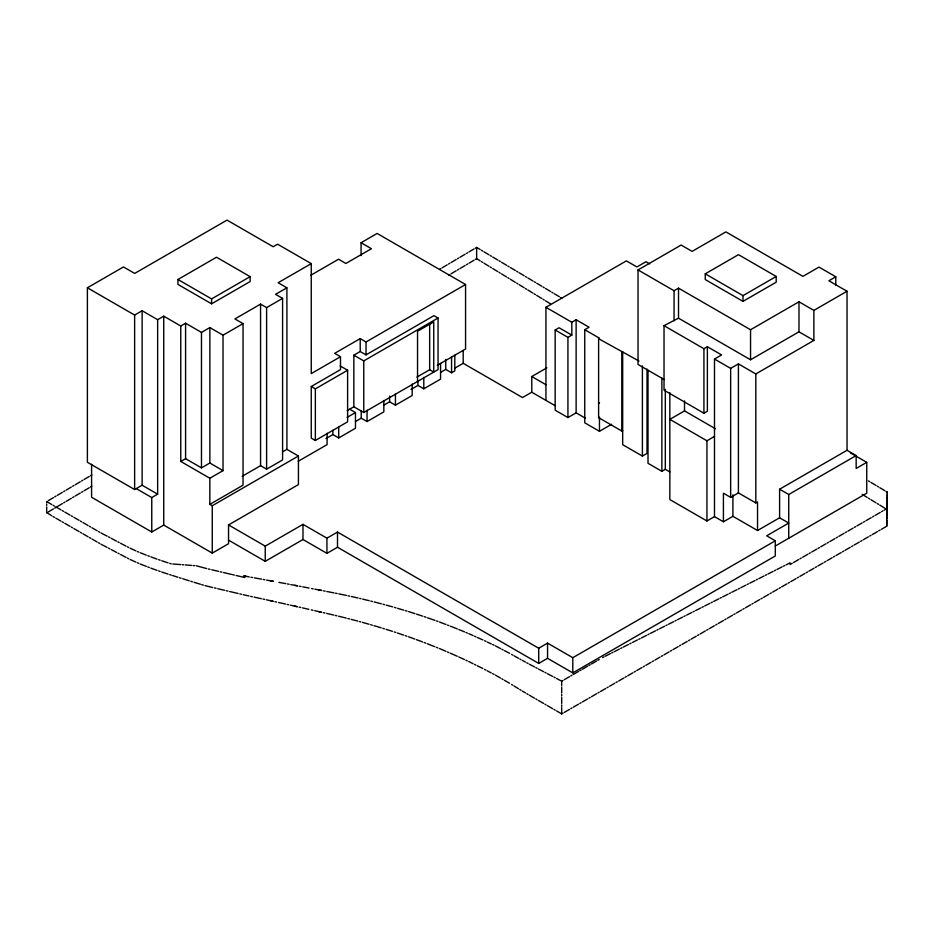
<?xml version="1.0" encoding="UTF-8"?>
<svg xmlns="http://www.w3.org/2000/svg" width="934" height="934" viewBox="0 0 934 934"><rect width="100%" height="100%" fill="white"/><g stroke="black" fill="none" stroke-linecap="round" stroke-linejoin="round"><path stroke-width="1.4" d="M886.716 509.812L886.868 504.488M886.903 503.438L886.938 502.375M886.973 501.324L887.125 497.098M887.16 496.036L887.3 492.16L886.039 491.412M886.868 522.024L886.716 526.251L886.716 520.273M886.903 520.962L886.938 519.911M886.973 518.849L887.125 514.622M887.16 513.572L887.3 503.718M46.7 502.422L47.039 501.418M48.323 500.659L53.436 497.635M54.709 496.888L55.993 496.129M57.266 495.37L62.38 492.346M63.664 491.588L64.936 490.84M66.221 490.081L71.334 487.058M72.607 486.299L73.891 485.54M75.175 484.793L80.289 481.769M81.562 481.01L82.846 480.251M84.118 479.492L89.232 476.468M90.516 475.721L91.789 474.962M439.552 269.354L440.836 268.595M442.109 267.836L447.223 264.812M448.507 264.053L449.779 263.306M451.064 262.547L456.177 259.524M457.45 258.765L458.734 258.006M460.007 257.259L465.12 254.235M466.405 253.476L467.689 252.717M468.961 251.958L474.075 248.934M475.359 248.187L476.632 247.428L480.193 249.541M51.872 515.86L47.039 512.673M48.323 511.914L53.436 508.89M54.709 508.143L55.993 507.384M57.266 506.625L62.38 503.601M63.664 502.842L64.936 502.095M66.221 501.336L71.334 498.312M72.607 497.553L73.891 496.795M75.175 496.047L80.289 493.024M81.562 492.265L82.846 491.506M84.118 490.747L89.232 487.735M90.516 486.976L91.789 486.217M448.507 275.308L449.779 274.561M451.064 273.802L456.177 270.778M457.45 270.019L458.734 269.261M460.007 268.513L465.12 265.49M466.405 264.731L467.689 263.972M468.961 263.213L474.075 260.189M475.359 259.442L476.632 258.683L476.632 247.428M599.465 402.717L598.612 403.219L599.465 402.717M87.387 287.777L134.636 315.062L142.131 310.742L157.636 319.685L157.636 494.168L142.131 485.213L134.636 489.533L87.387 462.26L87.387 287.777L123.475 266.949L134.694 273.417L227.032 220.109L273.183 246.751L277.608 244.206L311.256 263.622L311.256 373.6L340.49 356.718L340.49 369.619L311.256 386.501L311.256 438.104L315.353 440.463L347.611 421.841L347.611 370.238L340.174 365.941M177.939 279.488L216.501 257.224L250.149 276.651L250.149 281.554L211.586 303.819L177.939 284.403L177.939 279.488L211.586 298.915L250.149 276.651M157.636 319.685L163.73 316.171L180.776 326.013L185.586 323.234L201.475 332.411L209.858 327.577L223.028 335.178L243.038 323.631L243.038 485.19L209.846 504.36L209.846 478.243L180.776 461.466L180.776 326.013M311.256 263.622L278.145 282.733L286.901 287.8L286.901 449.359L298.425 456.014L298.425 484.594L228.538 524.943L228.538 543.705L212.263 553.103L163.73 525.083L151.763 531.995L91.59 497.262L91.59 464.256M361.073 255.636L361.073 242.735L377.138 233.453L465.564 284.508L465.564 349.012L437.264 365.346M286.901 287.8L275.577 294.327L282.582 298.378L282.582 459.948L266.61 469.172L260.563 465.681L242.233 476.27M282.582 298.378L266.61 307.601L260.563 304.11L234.901 318.938L243.038 323.631M310.835 275.226L338.528 259.232L345.872 263.47L371.428 248.713L361.073 242.735M465.564 284.508L366.035 341.972L360.209 338.61L334.664 353.356L340.49 356.718M353.846 406.792L353.846 355.189L360.209 351.511L366.035 354.873L433.96 315.657L438.058 318.015L438.058 369.619L363.77 412.513L353.846 406.792L347.25 410.586M180.776 461.466L185.586 458.687L201.475 467.864L209.858 463.031L223.028 470.631L223.028 335.178M311.256 386.501L315.353 388.871L347.611 370.238M353.846 355.189L363.77 360.909L438.058 318.015M136.259 488.599L151.763 497.553L157.636 494.168M209.846 478.243L223.028 470.631M283.13 451.542L286.901 449.359M347.098 417.405L355.469 412.571L355.469 428.251L338.703 437.929L332.878 434.567L325.919 438.583M416.891 377.114L429.652 369.747L433.75 372.106L433.75 321.891L417.545 331.255L417.545 381.469M545.935 400.382L545.935 307.309L626.364 260.878L636.906 266.961L645.966 261.73L649.644 263.855M355.445 421.538L361.236 418.187L367.062 421.549L383.839 411.871L383.839 400.476M383.804 405.158L389.606 401.818L395.432 405.181L412.198 395.491L412.198 384.096M411.018 389.455L417.965 385.438L423.791 388.801L440.568 379.122L440.568 363.443M440.848 372.234L445.74 369.409L451.566 372.771L454.8 370.903L454.8 355.224M209.846 504.36L212.263 505.749L298.425 456.014M454.823 368.148L463.194 363.314L522.503 397.557L531.773 392.21L555.473 405.893M298.226 461.291L327.098 444.619L327.098 433.224M664.156 379.543L638.039 364.47L638.039 269.938L681.143 245.047L692.117 251.386L725.893 231.889L802.913 276.359L818.978 267.089L835.802 276.803L835.802 285.384M585.536 418.269L576.126 412.84L567.93 417.568L555.17 410.201L555.17 329.994L559.046 327.752L571.818 335.119L571.818 322.253L545.935 307.309M571.818 322.253L576.126 319.755L589.074 327.227L584.754 329.725L584.754 422.798L599.465 431.298L611.583 424.305M555.17 329.994L567.93 337.361L571.818 335.119M638.039 269.938L674.056 290.731L678.516 288.162L750.551 329.749L798.979 301.787L813.876 310.392L847.033 291.245L847.033 450.281L779.598 489.218L779.598 517.786L757.544 530.524L732.91 516.304L723.418 521.779L714.487 516.63L706.945 520.985L669.841 499.562L669.841 392.63M705.252 273.837L738.467 254.667L776.212 276.452L776.212 282.185L742.997 301.355L705.252 279.57L705.252 273.837L742.997 295.634L776.212 276.452M531.773 392.21L531.773 376.53L546.88 367.809M622.674 430.539L621.811 431.041L598.612 417.638L598.612 338.715L599.465 338.213L584.754 329.725M228.538 524.943L265.244 546.133L302.99 524.348L326.935 538.171L337.501 532.065L538.72 648.243L547.558 643.129L572.799 657.699L775.313 540.786L775.313 555.963L572.799 672.889L547.558 658.318L538.72 663.42L337.501 547.242L326.935 553.348L302.99 539.525L265.244 561.322L228.538 540.121M664.027 325.674L703.921 348.721L707.377 346.724L707.377 411.229L703.921 413.213L664.027 390.178L664.027 325.674L678.516 318.19L750.551 359.777L798.979 331.815L813.876 340.42L813.876 310.392M598.612 338.715L638.984 361.026M835.802 276.803L828.902 280.784L847.033 291.245M598.612 417.638L599.465 417.148L599.465 431.298M714.487 516.63L714.487 359.053L721.608 354.943L707.377 346.724M714.487 359.053L730.645 368.381L738.409 363.898L755.816 373.95L813.876 340.42M715.421 428.741L684.517 410.89L669.841 419.354L706.945 440.778L714.487 436.423M622.674 351.616L622.674 444.689L642.405 456.084L647.017 453.422L647.017 369.07M648.009 370.226L648.009 463.299L661.867 471.296L665.312 469.312L669.888 471.95M723.418 521.779L723.418 493.21L730.645 497.378L738.409 492.895L755.816 502.947L757.544 501.955L757.544 530.524M779.598 489.218L788.74 494.495L856.163 455.558L856.163 468.459L866.752 462.353L866.752 493.21L775.267 546.028M556.536 678.469L561.696 681.178L562.992 680.431M564.288 679.683L569.46 676.695M570.756 675.947L572.052 675.2M573.348 674.453L578.52 671.464M579.816 670.717L581.111 669.97M582.407 669.223L587.579 666.234M588.875 665.487L590.171 664.739M591.467 663.992L596.639 661.003M597.935 660.256L599.231 659.509M792.254 563.249L790.094 564.498L790.094 562.828L786.008 564.895M793.55 562.501L798.722 559.513M800.018 558.765L801.314 558.03M802.598 557.283L807.782 554.294M809.077 553.547L810.362 552.8M811.658 552.052L816.841 549.064M818.126 548.316L819.422 547.569M820.717 546.822L825.889 543.833M827.185 543.086L828.481 542.339M829.777 541.592L834.949 538.603M836.245 537.856L837.541 537.108M838.837 536.361L844.009 533.372M845.305 532.625L846.601 531.878M847.897 531.131L853.069 528.142M854.365 527.395L855.661 526.648M856.957 525.9L862.129 522.912M863.425 522.164L864.721 521.417M866.005 520.67L871.189 517.681M872.484 516.934L873.769 516.187M875.065 515.44L880.248 512.451M881.533 511.704L882.828 510.956M884.124 510.209L886.716 508.715M556.524 710.902L561.696 713.891L562.992 713.144M564.288 712.397L569.46 709.408M570.756 708.661L572.052 707.914M573.348 707.166L578.52 704.178M579.816 703.43L581.111 702.683M582.407 701.936L587.579 698.947M588.875 698.2L590.171 697.453M591.467 696.706L596.639 693.717M597.935 692.97L599.231 692.222M600.527 691.475L605.699 688.486M606.995 687.739L608.291 686.992M609.575 686.245L614.759 683.256M616.055 682.509L617.339 681.762M618.635 681.014L623.819 678.037M625.103 677.29L626.399 676.543M627.695 675.796L632.867 672.807M634.163 672.06L635.459 671.312M636.755 670.565L641.927 667.576M643.222 666.829L644.518 666.082M645.814 665.335L650.986 662.346M652.282 661.599L653.578 660.852M654.874 660.104L660.046 657.116M661.342 656.369L662.638 655.621M663.934 654.874L669.106 651.885M670.402 651.138L671.698 650.391M672.982 649.644L678.166 646.655M679.462 645.908L680.746 645.161M682.042 644.413L687.226 641.424M688.51 640.677L689.806 639.93M691.102 639.183L696.274 636.194M697.57 635.447L698.865 634.7M700.161 633.952L705.333 630.964M706.629 630.216L707.925 629.469M709.221 628.722L714.393 625.733M715.689 624.986L716.985 624.239M718.281 623.492L723.453 620.503M724.749 619.756L726.045 619.009M727.341 618.261L732.513 615.273M733.809 614.525L735.105 613.778M736.389 613.031L741.573 610.042M742.869 609.295L744.153 608.548M745.449 607.801L750.632 604.812M751.917 604.064L753.213 603.317M754.509 602.57L759.681 599.581M760.976 598.834L762.272 598.087M763.568 597.34L768.74 594.363M770.036 593.615L771.332 592.868M772.628 592.121L777.8 589.132M779.096 588.385L780.392 587.638M781.688 586.891L786.86 583.902M788.156 583.155L789.452 582.407M790.748 581.66L795.92 578.671M797.216 577.924L798.512 577.177M799.796 576.43L804.98 573.441M806.275 572.694L807.56 571.947M808.856 571.199L814.039 568.211M815.324 567.463L816.62 566.716M817.915 565.969L823.099 562.98M824.383 562.233L825.679 561.486M826.975 560.739L832.147 557.75M833.443 557.003L834.739 556.255M836.035 555.508L841.207 552.519M842.503 551.772L843.799 551.025M845.095 550.278L850.267 547.289M851.563 546.542L852.859 545.795M854.155 545.047L859.327 542.059M860.623 541.311L861.919 540.564M863.203 539.817L868.386 536.828M869.682 536.081L870.967 535.334M872.263 534.587L877.446 531.598M878.742 530.851L880.026 530.103M881.322 529.356L886.506 526.367M602.617 657.559L603.901 656.906M605.197 656.252L610.357 653.637M611.653 652.983L612.949 652.329M614.233 651.687L619.405 649.072M620.69 648.418L621.986 647.764M623.282 647.11L628.442 644.507M629.738 643.853L631.022 643.199M632.318 642.545L637.49 639.93M638.774 639.288L640.07 638.634M641.354 637.98L646.526 635.365M647.822 634.711L649.107 634.058M650.403 633.415L655.563 630.8M656.859 630.146L658.143 629.493M659.439 628.839L664.611 626.235M665.895 625.582L667.191 624.928M668.475 624.274L673.648 621.659M674.943 621.017L676.228 620.363M677.524 619.709L682.684 617.094M683.98 616.44L685.276 615.786M686.56 615.132L691.732 612.529M693.016 611.875L694.312 611.221M695.608 610.567L700.769 607.964M702.064 607.31L703.349 606.656M704.645 606.003L709.805 603.387M711.101 602.745L712.397 602.091M713.681 601.438L718.853 598.822M720.137 598.169L721.433 597.515M722.729 596.861L727.89 594.257M729.185 593.604L730.47 592.95M731.766 592.296L736.926 589.693M738.222 589.039L739.518 588.385M740.802 587.731L745.974 585.116M747.258 584.462L748.554 583.82M749.85 583.166L755.011 580.551M756.306 579.897L757.591 579.243M758.887 578.59L764.047 575.986M765.343 575.332L766.639 574.679M767.923 574.025L773.095 571.421M774.379 570.767L775.675 570.114M776.971 569.46L782.132 566.845M783.428 566.191L784.712 565.549M172.848 564.008L180.636 564.591M182.188 564.708L183.741 564.825M185.306 564.942L191.528 565.42M193.081 565.537L194.646 565.654M196.198 565.77L206.648 568.561M249.25 576.92L243.482 575.834M250.966 577.235L252.682 577.539M254.387 577.854L261.613 579.173M263.225 579.465L264.929 579.78M266.645 580.096L273.475 581.357L270.533 580.808M278.881 582.361L285.804 583.645M287.403 583.948L289.108 584.275M290.813 584.591L297.631 585.875L294.7 585.326M299.335 586.202L301.04 586.529M302.733 586.844L309.072 588.058M311.524 588.537L313.229 588.864M314.921 589.191L321.716 590.498L318.798 589.938M323.421 590.837L325.114 591.164M326.818 591.491L333.975 592.892M335.434 593.183L337.127 593.51M338.82 593.849L346.362 595.425M248.993 595.997L243.214 594.701M250.697 596.371L252.413 596.744M254.13 597.118L261.357 598.694M262.968 599.044L264.684 599.43M266.388 599.803L273.23 601.309L270.288 600.655M348.032 595.787L349.701 596.161M351.371 596.534L358.037 598.005M274.935 601.694L276.639 602.068M278.636 602.512L285.559 604.053M287.17 604.415L288.875 604.8M290.579 605.185L297.397 606.726L294.467 606.061M299.102 607.112L300.806 607.497M302.511 607.882L308.85 609.318M311.302 609.89L313.007 610.276M314.711 610.673L321.506 612.237L318.576 611.56M323.211 612.622L324.904 613.019M326.608 613.404L333.765 615.074M335.236 615.424L336.929 615.821M338.622 616.218L346.164 618.074M246.039 576.29L244.895 576.021L244.895 577.562L236.022 575.472M208.34 568.969L210.033 569.366M211.738 569.763L218.509 571.351M220.214 571.76L221.907 572.157M223.6 572.554L231.504 574.41M232.636 574.679L234.329 575.075M212.707 587.521L205.025 585.618M214.4 587.918L216.093 588.315M217.785 588.724L224.569 590.311M226.262 590.708L227.954 591.105M229.659 591.502L238.123 593.499M239.828 593.896L241.521 594.293M359.707 598.379L361.003 598.694M362.637 599.091L369.199 600.702M370.845 601.099L372.479 601.508M374.125 601.905L381.341 603.808M347.833 618.506L349.503 618.938M351.172 619.37L357.85 621.098M382.952 604.24L384.551 604.672M386.162 605.115L392.607 606.855M359.52 621.53L360.816 621.904M362.462 622.371L369.023 624.239M370.67 624.706L372.304 625.173M373.95 625.64L381.165 627.823M394.382 607.38L395.958 607.847M397.534 608.314L403.85 610.182M405.426 610.649L407.002 611.116M201.767 584.649L203.39 585.139M194.003 582.291L200.471 584.264M382.777 628.325L384.388 628.827M385.999 629.329L392.443 631.326M172.638 575.566L177.927 577.235M179.538 577.737L181.149 578.239M182.749 578.753L189.182 580.773M190.781 581.275L192.392 581.777M169.696 563.377L171.296 563.891M169.696 574.632L171.296 575.146M408.578 611.583L414.941 613.638M416.494 614.14L422.67 616.136M161.745 560.762L168.097 562.863M161.745 572.017L168.097 574.118M394.218 631.921L395.794 632.458M397.382 632.995L403.698 635.132M405.274 635.657L406.85 636.194M424.211 616.638L425.904 617.234M427.41 617.759L434.952 620.409M436.458 620.947L437.964 621.472M158.617 559.664L160.181 560.213M158.617 570.919L160.181 571.468M150.853 556.862L157.052 559.116M150.853 568.129L157.052 570.37M408.438 636.731L414.801 639.054M416.354 639.627L422.53 641.891M147.794 555.707L149.335 556.279M147.794 566.961L149.335 567.533M439.47 622.009L446.02 624.507M447.491 625.068L448.962 625.628M450.433 626.189L457.38 628.932M424.071 642.452L425.764 643.129M427.282 643.724L434.824 646.713M436.33 647.309L437.836 647.904M140.228 552.741L146.264 555.123M140.228 563.996L146.264 566.378M458.816 629.528L464.537 631.886M465.961 632.481L467.385 633.065M439.354 648.5L445.903 651.302M447.374 651.932L448.845 652.562M450.316 653.193L457.275 656.263M137.286 551.48L138.757 552.111M137.286 562.735L138.757 563.365M468.821 633.661L473.153 635.587M474.542 636.217L475.931 636.836M477.321 637.455L482.866 639.93M130.095 548.211L135.839 550.838M130.095 559.466L135.839 562.093M458.711 656.917L464.432 659.556M465.868 660.21L467.292 660.863M484.559 640.724L485.913 641.366M487.256 642.008L491.319 643.935M492.673 644.577L494.028 645.219M468.728 661.529L473.059 663.677M474.449 664.354L475.838 665.043M477.227 665.732L482.796 668.487M127.351 546.81L128.717 547.511M127.351 558.077L128.717 558.777M504.43 650.613L509.637 653.31M101.047 532.999L107.083 536.128M108.437 536.84L109.803 537.54M101.047 544.253L107.083 547.382M108.437 548.095L109.803 548.795M495.382 645.861L500.554 648.581M501.838 649.258L503.134 649.936M522.316 660.408L525.538 662.113M526.799 662.848L528.095 663.525M529.38 664.214L534.552 666.923M535.847 667.6L537.143 668.277M538.428 668.966L543.6 671.674M544.896 672.352L546.192 673.029M547.476 673.718L552.648 676.426M553.944 677.103L555.24 677.78M484.477 669.374L485.832 670.075M487.186 670.787L491.249 672.924M492.603 673.636L493.958 674.348M117.871 541.837L119.225 542.549M120.579 543.261L125.997 546.11M117.871 553.091L119.225 553.804M120.579 554.516L125.997 557.365M111.123 538.253L116.481 541.136M111.123 549.507L116.481 552.391M511.587 654.407L512.836 655.108M514.097 655.808L518.557 658.307M519.806 659.007L521.055 659.708M504.372 680.279L509.579 683.256M847.033 450.281L856.163 455.558M850.395 452.908L866.752 462.353M779.598 517.786L788.74 523.063L766.686 535.801L775.313 540.786M531.773 376.53L545.935 384.715M349.643 409.209L355.469 412.571M495.312 675.048L500.484 678.037M501.78 678.784L503.076 679.532M522.269 691.043L525.503 692.911M526.764 693.717L528.06 694.464M529.344 695.211L534.528 698.2M535.824 698.947L537.12 699.694M538.404 700.442L543.588 703.43M544.884 704.178L546.168 704.925M547.464 705.672L552.648 708.661M553.932 709.408L555.228 710.155M46.7 501.616L51.872 504.605M53.168 505.352L54.464 506.1M55.76 506.847L60.932 509.836M62.228 510.583L63.524 511.33M64.82 512.077L69.992 515.066M71.288 515.813L72.583 516.56M73.879 517.308L79.051 520.296M80.347 521.044L81.643 521.791M82.928 522.538L88.111 525.527M89.407 526.274L90.691 527.021M91.987 527.768L97.171 530.757M98.455 531.504L99.751 532.252M53.168 516.607L54.464 517.354M55.76 518.101L60.932 521.09M62.228 521.837L63.524 522.585M64.82 523.332L69.992 526.321M71.288 527.068L72.583 527.815M73.879 528.562L79.051 531.551M80.347 532.298L81.643 533.045M82.928 533.793L88.111 536.781M89.407 537.529L90.691 538.276M91.987 539.023L97.171 542.012M98.455 542.759L99.751 543.506M481.442 250.3L482.703 251.048M483.964 251.795L488.984 254.784M490.245 255.542L491.494 256.29M492.755 257.037L497.787 260.026M499.036 260.784L500.297 261.532M501.546 262.279L506.578 265.268M507.839 266.015L509.088 266.774M510.349 267.521L515.37 270.51M516.63 271.257L517.891 272.016M519.141 272.763L524.172 275.752M525.422 276.499L526.683 277.258M527.943 278.005L532.964 280.994M534.225 281.741L535.474 282.5M536.735 283.247L541.755 286.236M543.016 286.983L544.277 287.742M545.526 288.489L550.558 291.478M551.807 292.225L553.068 292.972M554.329 293.731L559.349 296.72M560.61 297.467L561.859 298.215M868.457 480.928L869.706 481.687M870.967 482.434L875.987 485.423M877.248 486.17L878.509 486.918M879.758 487.676L884.79 490.665M476.632 258.683L480.158 260.831M481.419 261.602L482.668 262.372M483.929 263.143L488.949 266.213M490.21 266.984L491.471 267.754M492.72 268.513L497.752 271.596M499.001 272.354L500.262 273.125M501.523 273.895L506.543 276.966M507.804 277.737L509.053 278.507M510.314 279.266L515.346 282.348M516.595 283.107L517.856 283.878M519.117 284.648L524.137 287.719M525.398 288.489L526.648 289.26M527.908 290.019L532.929 293.101M534.19 293.86L535.451 294.63M536.7 295.401L541.732 298.471M542.993 299.242L544.242 300.012M545.503 300.783L550.523 303.854M862.164 494.331L867.196 497.413M868.457 498.172L869.706 498.943M870.967 499.713L875.987 502.784M877.248 503.554L878.509 504.325M879.758 505.084L884.79 508.166M886.039 508.925L887.3 509.695M511.54 684.459L512.789 685.217M514.039 685.988L518.51 688.732M519.759 689.502L521.02 690.273M887.3 492.16L887.3 493.257M887.3 494.751L887.3 499.235M887.3 500.729L887.3 502.223M886.716 510.711L886.716 515.79M886.716 517.284L886.716 518.779M798.979 301.787L798.979 331.815M788.74 494.495L788.74 538.241M755.816 373.95L755.816 502.947M750.551 329.749L750.551 359.777M742.997 295.634L742.997 301.355M738.409 363.898L738.409 492.895M732.91 494.868L732.91 516.304M730.645 368.381L730.645 497.378M706.945 440.778L706.945 520.985M703.921 348.721L703.921 413.213M684.517 400.884L684.517 410.89M678.516 288.162L678.516 318.19M674.056 290.731L674.056 320.759M665.312 389.326L665.312 469.312M661.867 378.223L661.867 471.296M642.405 365.918L642.405 456.084M621.811 352.106L621.811 431.041M576.126 319.755L576.126 412.84M572.799 657.699L572.799 672.889M567.93 337.361L567.93 417.568M561.696 681.178L561.696 685.498M561.696 686.992L561.696 692.97M561.696 694.464L561.696 695.958M561.696 697.453L561.696 703.43M561.696 704.925L561.696 706.419M561.696 707.622L561.696 713.891M547.558 643.129L547.558 658.318M538.72 648.243L538.72 663.42M463.194 350.495L463.194 363.314M451.566 357.092L451.566 372.771M445.74 359.427L445.74 369.409M429.652 323.829L429.652 369.747M423.791 377.406L423.791 388.801M417.965 381.165L417.965 385.438M395.432 393.774L395.432 405.181M389.606 396.121L389.606 401.818M367.062 410.154L367.062 421.549M366.035 341.972L366.035 354.873M363.77 360.909L363.77 412.513M361.236 411.065L361.236 418.187M360.209 338.61L360.209 351.511M338.703 426.534L338.703 437.929M337.501 532.065L337.501 547.242M332.878 430.294L332.878 434.567M326.935 538.171L326.935 553.348M315.353 388.871L315.353 440.463M302.99 524.348L302.99 539.525M266.61 307.601L266.61 469.172M265.244 546.133L265.244 561.322M260.563 304.11L260.563 465.681M212.263 505.749L212.263 553.103M211.586 298.915L211.586 303.819M209.858 327.577L209.858 463.031M201.475 332.411L201.475 467.864M185.586 323.234L185.586 458.687M163.73 316.171L163.73 525.083M151.763 497.553L151.763 531.995M142.131 310.742L142.131 485.213M134.636 315.062L134.636 489.533M46.7 503.916L46.7 505.411M46.7 506.905L46.7 512.871"/></g></svg>
